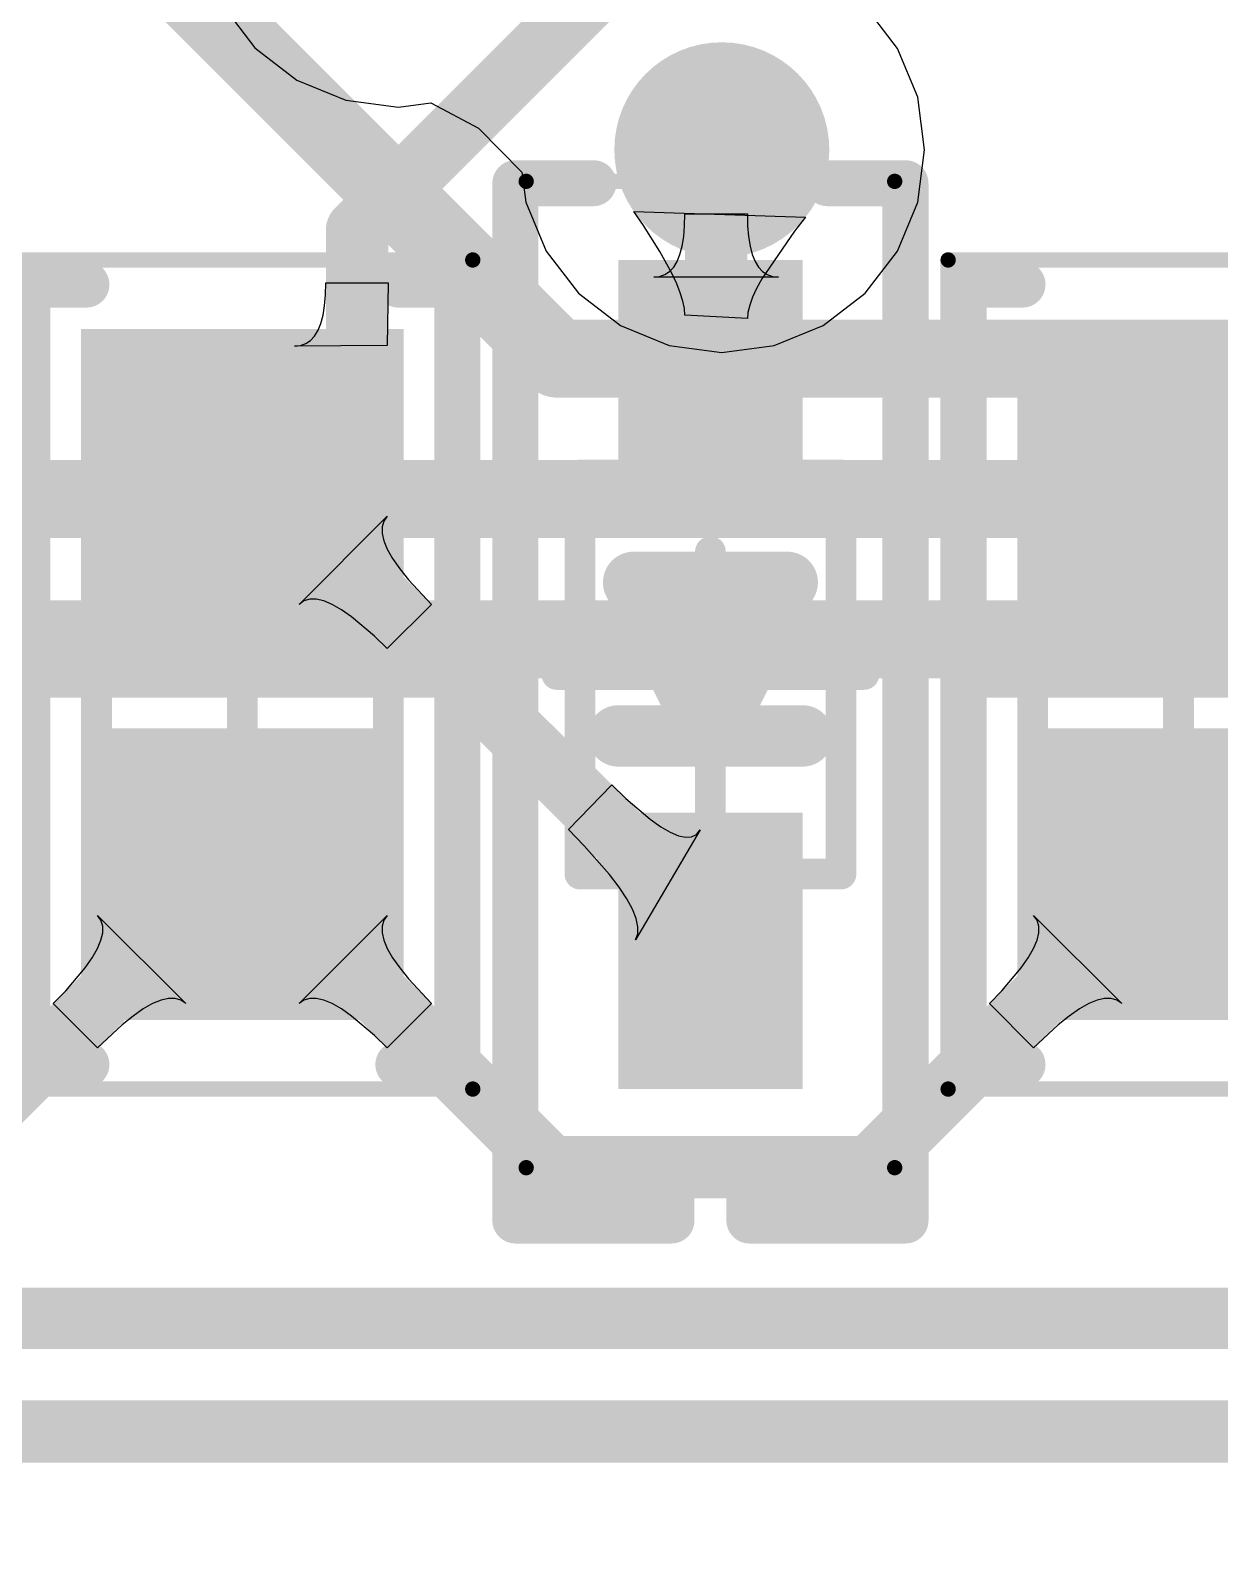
# Model space of a CAD drawing. Header units: inches. Extents: x -0.01 to 3.94, y -0.06 to 4.68.
# Drawn here: x 1.0128 to 1.1652, y 0.5379 to 0.7338 of the extents above; entities that cross this region are included whole.
import ezdxf

# ---------------------------------------------------------------- set-up
doc = ezdxf.new("R2010")
doc.units = ezdxf.units.IN
doc.header["$MEASUREMENT"] = 0
for name, color, linetype in [('Bottom Layer', 5, 'Continuous'), ('Int1 -GND)', 16, 'Continuous'), ('Int2 -PWR)', 76, 'Continuous'), ('Top 3D Body', 56, 'Continuous'), ('Top Courtyard', 56, 'Continuous'), ('Top Layer', 1, 'Continuous'), ('Top Overlay', 2, 'Continuous'), ('Top Paste', 8, 'Continuous'), ('Top Solder', 216, 'Continuous'), ('Via Holes', 16, 'Continuous')]:
    doc.layers.add(name, color=color, linetype=linetype)

# ---------------------------------------------------------------- blocks, each defined once
blk = doc.blocks.new('RES_0603_1608_541')
at = {"layer": 'Top Layer'}
for points in [[(-0.04232, -0.0187), (-0.04232, 0.0187), (-0.00886, 0.0187), (-0.00886, -0.0187)], [(0.00886, -0.0187), (0.00886, 0.0187), (0.04232, 0.0187), (0.04232, -0.0187)]]:
    blk.add_hatch(color=1, dxfattribs=at).paths.add_polyline_path(points)
at = {"layer": 'Top Paste'}
for points in [[(-0.04232, -0.0187), (-0.04232, 0.0187), (-0.00886, 0.0187), (-0.00886, -0.0187)], [(0.00886, -0.0187), (0.00886, 0.0187), (0.04232, 0.0187), (0.04232, -0.0187)]]:
    blk.add_hatch(color=8, dxfattribs=at).paths.add_polyline_path(points)
at = {"layer": 'Top Solder'}
for points in [[(-0.04429, -0.02067), (-0.04429, 0.02067), (-0.00689, 0.02067), (-0.00689, -0.02067)], [(0.00689, -0.02067), (0.00689, 0.02067), (0.04429, 0.02067), (0.04429, -0.02067)]]:
    blk.add_hatch(color=216, dxfattribs=at).paths.add_polyline_path(points)
at = {"layer": 'Top 3D Body'}
for points in [[(0.03445, 0.0187, 0.00394, 0.00394, 0), (-0.03445, 0.0187, 0.00394, 0.00394, 0)], [(-0.03445, -0.0187, 0.00394, 0.00394, 0), (-0.03445, 0.0187, 0.00394, 0.00394, 0)], [(0.03445, -0.0187, 0.00394, 0.00394, 0), (0.03445, 0.0187, 0.00394, 0.00394, 0)], [(0.03445, -0.0187, 0.00394, 0.00394, 0), (-0.03445, -0.0187, 0.00394, 0.00394, 0)]]:
    blk.add_lwpolyline(points, format="xyseb", dxfattribs=at)
for points in [[(-0.03543, 0.0187, 0.00197, 0.00197, 1), (-0.03346, 0.0187, 0.00197, 0.00197, 1)], [(-0.03543, 0.0187, 0.00197, 0.00197, 1), (-0.03346, 0.0187, 0.00197, 0.00197, 1)], [(0.03347, 0.0187, 0.00197, 0.00197, 1), (0.03543, 0.0187, 0.00197, 0.00197, 1)], [(0.03347, 0.0187, 0.00197, 0.00197, 1), (0.03543, 0.0187, 0.00197, 0.00197, 1)], [(-0.03543, -0.0187, 0.00197, 0.00197, 1), (-0.03346, -0.0187, 0.00197, 0.00197, 1)], [(-0.03543, -0.0187, 0.00197, 0.00197, 1), (-0.03346, -0.0187, 0.00197, 0.00197, 1)], [(0.03347, -0.0187, 0.00197, 0.00197, 1), (0.03543, -0.0187, 0.00197, 0.00197, 1)], [(0.03347, -0.0187, 0.00197, 0.00197, 1), (0.03543, -0.0187, 0.00197, 0.00197, 1)]]:
    blk.add_lwpolyline(points, format="xyseb", close=True, dxfattribs=at)
at = {"layer": 'Top Courtyard'}
for points in [[(0.05315, 0.02953, 0.00197, 0.00197, 0), (-0.05315, 0.02953, 0.00197, 0.00197, 0)], [(-0.05315, -0.02953, 0.00197, 0.00197, 0), (-0.05315, 0.02953, 0.00197, 0.00197, 0)], [(0.05315, -0.02953, 0.00197, 0.00197, 0), (0.05315, 0.02953, 0.00197, 0.00197, 0)], [(0, -0.0187, 0.00394, 0.00394, 0), (0, 0.0187, 0.00394, 0.00394, 0)], [(0.0187, 0, 0.00394, 0.00394, 0), (-0.0187, 0, 0.00394, 0.00394, 0)], [(0.05315, -0.02953, 0.00197, 0.00197, 0), (-0.05315, -0.02953, 0.00197, 0.00197, 0)]]:
    blk.add_lwpolyline(points, format="xyseb", dxfattribs=at)
for points in [[(-0.05364, 0.02953, 0.000984, 0.000984, 1), (-0.05266, 0.02953, 0.000984, 0.000984, 1)], [(-0.05364, 0.02953, 0.000984, 0.000984, 1), (-0.05266, 0.02953, 0.000984, 0.000984, 1)], [(0.05266, 0.02953, 0.000984, 0.000984, 1), (0.05364, 0.02953, 0.000984, 0.000984, 1)], [(0.05266, 0.02953, 0.000984, 0.000984, 1), (0.05364, 0.02953, 0.000984, 0.000984, 1)], [(-0.00098, 0.0187, 0.00197, 0.00197, 1), (0.00098, 0.0187, 0.00197, 0.00197, 1)], [(-0.01968, 0, 0.00197, 0.00197, 1), (-0.01772, 0, 0.00197, 0.00197, 1)], [(0.01772, 0, 0.00197, 0.00197, 1), (0.01969, 0, 0.00197, 0.00197, 1)], [(-0.00098, -0.0187, 0.00197, 0.00197, 1), (0.00098, -0.0187, 0.00197, 0.00197, 1)], [(-0.05364, -0.02953, 0.000984, 0.000984, 1), (-0.05266, -0.02953, 0.000984, 0.000984, 1)], [(-0.05364, -0.02953, 0.000984, 0.000984, 1), (-0.05266, -0.02953, 0.000984, 0.000984, 1)], [(0.05266, -0.02953, 0.000984, 0.000984, 1), (0.05364, -0.02953, 0.000984, 0.000984, 1)], [(0.05266, -0.02953, 0.000984, 0.000984, 1), (0.05364, -0.02953, 0.000984, 0.000984, 1)]]:
    blk.add_lwpolyline(points, format="xyseb", close=True, dxfattribs=at)
at = {"layer": 'Top Overlay'}
for points in [[(0.05, 0.02756, 0.00591, 0.00591, 0), (-0.05, 0.02756, 0.00591, 0.00591, 0)], [(-0.05, 0.02, 0.00591, 0.00591, 0), (-0.05, 0.02756, 0.00591, 0.00591, 0)], [(0, -0.02756, 0.00591, 0.00591, 0), (0, 0.02756, 0.00591, 0.00591, 0)], [(0.05, 0.02, 0.00591, 0.00591, 0), (0.05, 0.02756, 0.00591, 0.00591, 0)], [(-0.05, -0.02756, 0.00591, 0.00591, 0), (-0.05, -0.02, 0.00591, 0.00591, 0)], [(0.05, -0.02756, 0.00591, 0.00591, 0), (0.05, -0.02, 0.00591, 0.00591, 0)], [(0.05, -0.02756, 0.00591, 0.00591, 0), (-0.05, -0.02756, 0.00591, 0.00591, 0)]]:
    blk.add_lwpolyline(points, format="xyseb", dxfattribs=at)
for points in [[(-0.05148, 0.02756, 0.00295, 0.00295, 1), (-0.04852, 0.02756, 0.00295, 0.00295, 1)], [(-0.05148, 0.02756, 0.00295, 0.00295, 1), (-0.04852, 0.02756, 0.00295, 0.00295, 1)], [(-0.00148, 0.02756, 0.00295, 0.00295, 1), (0.00148, 0.02756, 0.00295, 0.00295, 1)], [(0.04852, 0.02756, 0.00295, 0.00295, 1), (0.05148, 0.02756, 0.00295, 0.00295, 1)], [(0.04852, 0.02756, 0.00295, 0.00295, 1), (0.05148, 0.02756, 0.00295, 0.00295, 1)], [(-0.05148, 0.02, 0.00295, 0.00295, 1), (-0.04852, 0.02, 0.00295, 0.00295, 1)], [(0.04852, 0.02, 0.00295, 0.00295, 1), (0.05148, 0.02, 0.00295, 0.00295, 1)], [(-0.05148, -0.02, 0.00295, 0.00295, 1), (-0.04852, -0.02, 0.00295, 0.00295, 1)], [(0.04852, -0.02, 0.00295, 0.00295, 1), (0.05148, -0.02, 0.00295, 0.00295, 1)], [(-0.05148, -0.02756, 0.00295, 0.00295, 1), (-0.04852, -0.02756, 0.00295, 0.00295, 1)], [(-0.05148, -0.02756, 0.00295, 0.00295, 1), (-0.04852, -0.02756, 0.00295, 0.00295, 1)], [(-0.00148, -0.02756, 0.00295, 0.00295, 1), (0.00148, -0.02756, 0.00295, 0.00295, 1)], [(0.04852, -0.02756, 0.00295, 0.00295, 1), (0.05148, -0.02756, 0.00295, 0.00295, 1)], [(0.04852, -0.02756, 0.00295, 0.00295, 1), (0.05148, -0.02756, 0.00295, 0.00295, 1)]]:
    blk.add_lwpolyline(points, format="xyseb", close=True, dxfattribs=at)
blk = doc.blocks.new('RES_0603_1608_542')
at = {"layer": 'Top Layer'}
for points in [[(-0.04232, -0.0187), (-0.04232, 0.0187), (-0.00886, 0.0187), (-0.00886, -0.0187)], [(0.00886, -0.0187), (0.00886, 0.0187), (0.04232, 0.0187), (0.04232, -0.0187)]]:
    blk.add_hatch(color=1, dxfattribs=at).paths.add_polyline_path(points)
at = {"layer": 'Top Paste'}
for points in [[(-0.04232, -0.0187), (-0.04232, 0.0187), (-0.00886, 0.0187), (-0.00886, -0.0187)], [(0.00886, -0.0187), (0.00886, 0.0187), (0.04232, 0.0187), (0.04232, -0.0187)]]:
    blk.add_hatch(color=8, dxfattribs=at).paths.add_polyline_path(points)
at = {"layer": 'Top Solder'}
for points in [[(-0.04429, -0.02067), (-0.04429, 0.02067), (-0.00689, 0.02067), (-0.00689, -0.02067)], [(0.00689, -0.02067), (0.00689, 0.02067), (0.04429, 0.02067), (0.04429, -0.02067)]]:
    blk.add_hatch(color=216, dxfattribs=at).paths.add_polyline_path(points)
at = {"layer": 'Top 3D Body'}
for points in [[(0.03445, 0.0187, 0.00394, 0.00394, 0), (-0.03445, 0.0187, 0.00394, 0.00394, 0)], [(-0.03445, -0.0187, 0.00394, 0.00394, 0), (-0.03445, 0.0187, 0.00394, 0.00394, 0)], [(0.03445, -0.0187, 0.00394, 0.00394, 0), (0.03445, 0.0187, 0.00394, 0.00394, 0)], [(0.03445, -0.0187, 0.00394, 0.00394, 0), (-0.03445, -0.0187, 0.00394, 0.00394, 0)]]:
    blk.add_lwpolyline(points, format="xyseb", dxfattribs=at)
for points in [[(-0.03543, 0.0187, 0.00197, 0.00197, 1), (-0.03347, 0.0187, 0.00197, 0.00197, 1)], [(-0.03543, 0.0187, 0.00197, 0.00197, 1), (-0.03347, 0.0187, 0.00197, 0.00197, 1)], [(0.03346, 0.0187, 0.00197, 0.00197, 1), (0.03543, 0.0187, 0.00197, 0.00197, 1)], [(0.03346, 0.0187, 0.00197, 0.00197, 1), (0.03543, 0.0187, 0.00197, 0.00197, 1)], [(-0.03543, -0.0187, 0.00197, 0.00197, 1), (-0.03347, -0.0187, 0.00197, 0.00197, 1)], [(-0.03543, -0.0187, 0.00197, 0.00197, 1), (-0.03347, -0.0187, 0.00197, 0.00197, 1)], [(0.03346, -0.0187, 0.00197, 0.00197, 1), (0.03543, -0.0187, 0.00197, 0.00197, 1)], [(0.03346, -0.0187, 0.00197, 0.00197, 1), (0.03543, -0.0187, 0.00197, 0.00197, 1)]]:
    blk.add_lwpolyline(points, format="xyseb", close=True, dxfattribs=at)
at = {"layer": 'Top Courtyard'}
for points in [[(0.05315, 0.02953, 0.00197, 0.00197, 0), (-0.05315, 0.02953, 0.00197, 0.00197, 0)], [(-0.05315, -0.02953, 0.00197, 0.00197, 0), (-0.05315, 0.02953, 0.00197, 0.00197, 0)], [(0.05315, -0.02953, 0.00197, 0.00197, 0), (0.05315, 0.02953, 0.00197, 0.00197, 0)], [(0, -0.0187, 0.00394, 0.00394, 0), (0, 0.0187, 0.00394, 0.00394, 0)], [(0.0187, 0, 0.00394, 0.00394, 0), (-0.0187, 0, 0.00394, 0.00394, 0)], [(0.05315, -0.02953, 0.00197, 0.00197, 0), (-0.05315, -0.02953, 0.00197, 0.00197, 0)]]:
    blk.add_lwpolyline(points, format="xyseb", dxfattribs=at)
for points in [[(-0.05364, 0.02953, 0.000984, 0.000984, 1), (-0.05266, 0.02953, 0.000984, 0.000984, 1)], [(-0.05364, 0.02953, 0.000984, 0.000984, 1), (-0.05266, 0.02953, 0.000984, 0.000984, 1)], [(0.05266, 0.02953, 0.000984, 0.000984, 1), (0.05364, 0.02953, 0.000984, 0.000984, 1)], [(0.05266, 0.02953, 0.000984, 0.000984, 1), (0.05364, 0.02953, 0.000984, 0.000984, 1)], [(-0.00098, 0.0187, 0.00197, 0.00197, 1), (0.00098, 0.0187, 0.00197, 0.00197, 1)], [(-0.01968, 0, 0.00197, 0.00197, 1), (-0.01772, 0, 0.00197, 0.00197, 1)], [(0.01772, 0, 0.00197, 0.00197, 1), (0.01968, 0, 0.00197, 0.00197, 1)], [(-0.00098, -0.0187, 0.00197, 0.00197, 1), (0.00098, -0.0187, 0.00197, 0.00197, 1)], [(-0.05364, -0.02953, 0.000984, 0.000984, 1), (-0.05266, -0.02953, 0.000984, 0.000984, 1)], [(-0.05364, -0.02953, 0.000984, 0.000984, 1), (-0.05266, -0.02953, 0.000984, 0.000984, 1)], [(0.05266, -0.02953, 0.000984, 0.000984, 1), (0.05364, -0.02953, 0.000984, 0.000984, 1)], [(0.05266, -0.02953, 0.000984, 0.000984, 1), (0.05364, -0.02953, 0.000984, 0.000984, 1)]]:
    blk.add_lwpolyline(points, format="xyseb", close=True, dxfattribs=at)
at = {"layer": 'Top Overlay'}
for points in [[(0.05, 0.02756, 0.00591, 0.00591, 0), (-0.05, 0.02756, 0.00591, 0.00591, 0)], [(-0.05, 0.02, 0.00591, 0.00591, 0), (-0.05, 0.02756, 0.00591, 0.00591, 0)], [(0, -0.02756, 0.00591, 0.00591, 0), (0, 0.02756, 0.00591, 0.00591, 0)], [(0.05, 0.02, 0.00591, 0.00591, 0), (0.05, 0.02756, 0.00591, 0.00591, 0)], [(-0.05, -0.02756, 0.00591, 0.00591, 0), (-0.05, -0.02, 0.00591, 0.00591, 0)], [(0.05, -0.02756, 0.00591, 0.00591, 0), (0.05, -0.02, 0.00591, 0.00591, 0)], [(0.05, -0.02756, 0.00591, 0.00591, 0), (-0.05, -0.02756, 0.00591, 0.00591, 0)]]:
    blk.add_lwpolyline(points, format="xyseb", dxfattribs=at)
for points in [[(-0.05148, 0.02756, 0.00295, 0.00295, 1), (-0.04852, 0.02756, 0.00295, 0.00295, 1)], [(-0.05148, 0.02756, 0.00295, 0.00295, 1), (-0.04852, 0.02756, 0.00295, 0.00295, 1)], [(-0.00148, 0.02756, 0.00295, 0.00295, 1), (0.00148, 0.02756, 0.00295, 0.00295, 1)], [(0.04852, 0.02756, 0.00295, 0.00295, 1), (0.05148, 0.02756, 0.00295, 0.00295, 1)], [(0.04852, 0.02756, 0.00295, 0.00295, 1), (0.05148, 0.02756, 0.00295, 0.00295, 1)], [(-0.05148, 0.02, 0.00295, 0.00295, 1), (-0.04852, 0.02, 0.00295, 0.00295, 1)], [(0.04852, 0.02, 0.00295, 0.00295, 1), (0.05148, 0.02, 0.00295, 0.00295, 1)], [(-0.05148, -0.02, 0.00295, 0.00295, 1), (-0.04852, -0.02, 0.00295, 0.00295, 1)], [(0.04852, -0.02, 0.00295, 0.00295, 1), (0.05148, -0.02, 0.00295, 0.00295, 1)], [(-0.05148, -0.02756, 0.00295, 0.00295, 1), (-0.04852, -0.02756, 0.00295, 0.00295, 1)], [(-0.05148, -0.02756, 0.00295, 0.00295, 1), (-0.04852, -0.02756, 0.00295, 0.00295, 1)], [(-0.00148, -0.02756, 0.00295, 0.00295, 1), (0.00148, -0.02756, 0.00295, 0.00295, 1)], [(0.04852, -0.02756, 0.00295, 0.00295, 1), (0.05148, -0.02756, 0.00295, 0.00295, 1)], [(0.04852, -0.02756, 0.00295, 0.00295, 1), (0.05148, -0.02756, 0.00295, 0.00295, 1)]]:
    blk.add_lwpolyline(points, format="xyseb", close=True, dxfattribs=at)
blk = doc.blocks.new('66D8AC91_DC10_42D3_BF25_693004815827_555')
at = {"layer": 'Top Overlay'}
blk.add_lwpolyline([(-0.625, 0.175, 0.00787, 0.00787, 0), (0.625, 0.175, 0.00787, 0.00787, 0)], format="xyseb", dxfattribs=at)
blk = doc.blocks.new('SOD523F_569')
at = {"layer": 'Top Layer'}
for points in [[(-0.05118, -0.00984), (-0.05118, 0.00984), (-0.01969, 0.00984), (-0.01969, -0.00984)], [(0.01969, -0.00984), (0.01969, 0.00984), (0.05118, 0.00984), (0.05118, -0.00984)]]:
    blk.add_hatch(color=1, dxfattribs=at).paths.add_polyline_path(points)
at = {"layer": 'Top Overlay'}
for points in [[(0.06299, 0.005), (0.07, 0.005), (0.07, 0.025), (0.06299, 0.025)], [(0.06299, -0.02362), (0.07087, -0.02362), (0.07087, -0.005), (0.06299, -0.005)]]:
    blk.add_hatch(color=2, dxfattribs=at).paths.add_polyline_path(points)
at = {"layer": 'Top Paste'}
for points in [[(-0.05118, -0.00984), (-0.05118, 0.00984), (-0.01969, 0.00984), (-0.01969, -0.00984)], [(0.01969, -0.00984), (0.01969, 0.00984), (0.05118, 0.00984), (0.05118, -0.00984)]]:
    blk.add_hatch(color=8, dxfattribs=at).paths.add_polyline_path(points)
at = {"layer": 'Top Solder'}
for points in [[(-0.05315, -0.01181), (-0.05315, 0.01181), (-0.01772, 0.01181), (-0.01772, -0.01181)], [(0.01772, -0.01181), (0.01772, 0.01181), (0.05315, 0.01181), (0.05315, -0.01181)]]:
    blk.add_hatch(color=216, dxfattribs=at).paths.add_polyline_path(points)
at = {"layer": 'Top 3D Body'}
for points in [[(-0.02559, -0.01673, 0.00394, 0.00394, 0), (-0.02559, 0.01673, 0.00394, 0.00394, 0)], [(0.02559, 0.01673, 0.00394, 0.00394, 0), (-0.02559, 0.01673, 0.00394, 0.00394, 0)], [(0.02559, -0.01673, 0.00394, 0.00394, 0), (0.02559, 0.01673, 0.00394, 0.00394, 0)], [(0.02559, -0.01673, 0.00394, 0.00394, 0), (-0.02559, -0.01673, 0.00394, 0.00394, 0)]]:
    blk.add_lwpolyline(points, format="xyseb", dxfattribs=at)
for points in [[(-0.02657, 0.01673, 0.00197, 0.00197, 1), (-0.02461, 0.01673, 0.00197, 0.00197, 1)], [(-0.02657, 0.01673, 0.00197, 0.00197, 1), (-0.02461, 0.01673, 0.00197, 0.00197, 1)], [(0.02461, 0.01673, 0.00197, 0.00197, 1), (0.02657, 0.01673, 0.00197, 0.00197, 1)], [(0.02461, 0.01673, 0.00197, 0.00197, 1), (0.02657, 0.01673, 0.00197, 0.00197, 1)], [(-0.02657, -0.01673, 0.00197, 0.00197, 1), (-0.02461, -0.01673, 0.00197, 0.00197, 1)], [(-0.02657, -0.01673, 0.00197, 0.00197, 1), (-0.02461, -0.01673, 0.00197, 0.00197, 1)], [(0.02461, -0.01673, 0.00197, 0.00197, 1), (0.02657, -0.01673, 0.00197, 0.00197, 1)], [(0.02461, -0.01673, 0.00197, 0.00197, 1), (0.02657, -0.01673, 0.00197, 0.00197, 1)]]:
    blk.add_lwpolyline(points, format="xyseb", close=True, dxfattribs=at)
at = {"layer": 'Top Courtyard'}
for points in [[(-0.06323, -0.02362, 0.00197, 0.00197, 0), (-0.06323, 0.02362, 0.00197, 0.00197, 0)], [(0.06323, 0.02362, 0.00197, 0.00197, 0), (-0.06323, 0.02362, 0.00197, 0.00197, 0)], [(0.06323, -0.02362, 0.00197, 0.00197, 0), (0.06323, 0.02362, 0.00197, 0.00197, 0)], [(0, -0.01969, 0.00394, 0.00394, 0), (0, 0.01968, 0.00394, 0.00394, 0)], [(0.02362, 0, 0.00394, 0.00394, 0), (-0.01575, 0, 0.00394, 0.00394, 0)], [(0.06323, -0.02362, 0.00197, 0.00197, 0), (-0.06323, -0.02362, 0.00197, 0.00197, 0)]]:
    blk.add_lwpolyline(points, format="xyseb", dxfattribs=at)
for points in [[(-0.06372, 0.02362, 0.000984, 0.000984, 1), (-0.06274, 0.02362, 0.000984, 0.000984, 1)], [(-0.06372, 0.02362, 0.000984, 0.000984, 1), (-0.06274, 0.02362, 0.000984, 0.000984, 1)], [(0.06274, 0.02362, 0.000984, 0.000984, 1), (0.06372, 0.02362, 0.000984, 0.000984, 1)], [(0.06274, 0.02362, 0.000984, 0.000984, 1), (0.06372, 0.02362, 0.000984, 0.000984, 1)], [(-0.00098, 0.01968, 0.00197, 0.00197, 1), (0.00098, 0.01968, 0.00197, 0.00197, 1)], [(-0.01673, 0, 0.00197, 0.00197, 1), (-0.01476, 0, 0.00197, 0.00197, 1)], [(0.02264, 0, 0.00197, 0.00197, 1), (0.02461, 0, 0.00197, 0.00197, 1)], [(-0.00098, -0.01969, 0.00197, 0.00197, 1), (0.00098, -0.01969, 0.00197, 0.00197, 1)], [(-0.06372, -0.02362, 0.000984, 0.000984, 1), (-0.06274, -0.02362, 0.000984, 0.000984, 1)], [(-0.06372, -0.02362, 0.000984, 0.000984, 1), (-0.06274, -0.02362, 0.000984, 0.000984, 1)], [(0.06274, -0.02362, 0.000984, 0.000984, 1), (0.06372, -0.02362, 0.000984, 0.000984, 1)], [(0.06274, -0.02362, 0.000984, 0.000984, 1), (0.06372, -0.02362, 0.000984, 0.000984, 1)]]:
    blk.add_lwpolyline(points, format="xyseb", close=True, dxfattribs=at)
at = {"layer": 'Top Overlay'}
for points in [[(0.065, 0.025, 0.00591, 0.00591, 0), (-0.06299, 0.025, 0.00591, 0.00591, 0)], [(-0.06299, 0.015, 0.00591, 0.00591, 0), (-0.06299, 0.025, 0.00591, 0.00591, 0)], [(0.07, 0.025, 0.00591, 0.00591, 0), (0.06299, 0.025, 0.00591, 0.00591, 0)], [(0.06299, 0.005, 0.00591, 0.00591, 0), (0.06299, 0.025, 0.00591, 0.00591, 0)], [(0.07, 0.005, 0.00591, 0.00591, 0), (0.07, 0.025, 0.00591, 0.00591, 0)], [(0.00787, -0.01181, 0.00787, 0.00787, 0), (0.00787, 0.01181, 0.00787, 0.00787, 0)], [(-0.01181, -0.00394, 0.00787, 0.00787, 0), (-0.01181, 0.00984, 0.00787, 0.00787, 0)], [(0.00787, 0, 0.00787, 0.00787, 0), (-0.01181, 0.00984, 0.00787, 0.00787, 0)], [(0.07, 0.005, 0.00591, 0.00591, 0), (0.06299, 0.005, 0.00591, 0.00591, 0)], [(-0.01181, -0.00984, 0.00787, 0.00787, 0), (0.00787, 0, 0.00787, 0.00787, 0)], [(-0.01181, -0.00984, 0.00787, 0.00787, 0), (-0.01181, -0.00394, 0.00787, 0.00787, 0)], [(0.06299, -0.025, 0.00591, 0.00591, 0), (0.06299, -0.005, 0.00591, 0.00591, 0)], [(0.07, -0.005, 0.00591, 0.00591, 0), (0.06299, -0.005, 0.00591, 0.00591, 0)], [(0.07, -0.025, 0.00591, 0.00591, 0), (0.07, -0.005, 0.00591, 0.00591, 0)], [(-0.06299, -0.025, 0.00591, 0.00591, 0), (-0.06299, -0.015, 0.00591, 0.00591, 0)], [(0.065, -0.025, 0.00591, 0.00591, 0), (-0.06299, -0.025, 0.00591, 0.00591, 0)], [(0.07, -0.025, 0.00591, 0.00591, 0), (0.06299, -0.025, 0.00591, 0.00591, 0)]]:
    blk.add_lwpolyline(points, format="xyseb", dxfattribs=at)
for points in [[(-0.06447, 0.025, 0.00295, 0.00295, 1), (-0.06152, 0.025, 0.00295, 0.00295, 1)], [(-0.06447, 0.025, 0.00295, 0.00295, 1), (-0.06152, 0.025, 0.00295, 0.00295, 1)], [(0.06152, 0.025, 0.00295, 0.00295, 1), (0.06447, 0.025, 0.00295, 0.00295, 1)], [(0.06152, 0.025, 0.00295, 0.00295, 1), (0.06447, 0.025, 0.00295, 0.00295, 1)], [(0.06352, 0.025, 0.00295, 0.00295, 1), (0.06648, 0.025, 0.00295, 0.00295, 1)], [(0.06852, 0.025, 0.00295, 0.00295, 1), (0.07148, 0.025, 0.00295, 0.00295, 1)], [(0.06852, 0.025, 0.00295, 0.00295, 1), (0.07148, 0.025, 0.00295, 0.00295, 1)], [(-0.06447, 0.015, 0.00295, 0.00295, 1), (-0.06152, 0.015, 0.00295, 0.00295, 1)], [(0.00591, 0.01181, 0.00394, 0.00394, 1), (0.00984, 0.01181, 0.00394, 0.00394, 1)], [(-0.01378, 0.00984, 0.00394, 0.00394, 1), (-0.00984, 0.00984, 0.00394, 0.00394, 1)], [(-0.01378, 0.00984, 0.00394, 0.00394, 1), (-0.00984, 0.00984, 0.00394, 0.00394, 1)], [(0.06152, 0.005, 0.00295, 0.00295, 1), (0.06447, 0.005, 0.00295, 0.00295, 1)], [(0.06152, 0.005, 0.00295, 0.00295, 1), (0.06447, 0.005, 0.00295, 0.00295, 1)], [(0.06852, 0.005, 0.00295, 0.00295, 1), (0.07148, 0.005, 0.00295, 0.00295, 1)], [(0.06852, 0.005, 0.00295, 0.00295, 1), (0.07148, 0.005, 0.00295, 0.00295, 1)], [(0.00591, 0, 0.00394, 0.00394, 1), (0.00984, 0, 0.00394, 0.00394, 1)], [(0.00591, 0, 0.00394, 0.00394, 1), (0.00984, 0, 0.00394, 0.00394, 1)], [(-0.01378, -0.00394, 0.00394, 0.00394, 1), (-0.00984, -0.00394, 0.00394, 0.00394, 1)], [(-0.01378, -0.00394, 0.00394, 0.00394, 1), (-0.00984, -0.00394, 0.00394, 0.00394, 1)], [(0.06152, -0.005, 0.00295, 0.00295, 1), (0.06447, -0.005, 0.00295, 0.00295, 1)], [(0.06152, -0.005, 0.00295, 0.00295, 1), (0.06447, -0.005, 0.00295, 0.00295, 1)], [(0.06852, -0.005, 0.00295, 0.00295, 1), (0.07148, -0.005, 0.00295, 0.00295, 1)], [(0.06852, -0.005, 0.00295, 0.00295, 1), (0.07148, -0.005, 0.00295, 0.00295, 1)], [(-0.01378, -0.00984, 0.00394, 0.00394, 1), (-0.00984, -0.00984, 0.00394, 0.00394, 1)], [(-0.01378, -0.00984, 0.00394, 0.00394, 1), (-0.00984, -0.00984, 0.00394, 0.00394, 1)], [(0.00591, -0.01181, 0.00394, 0.00394, 1), (0.00984, -0.01181, 0.00394, 0.00394, 1)], [(-0.06447, -0.015, 0.00295, 0.00295, 1), (-0.06152, -0.015, 0.00295, 0.00295, 1)], [(-0.06447, -0.025, 0.00295, 0.00295, 1), (-0.06152, -0.025, 0.00295, 0.00295, 1)], [(-0.06447, -0.025, 0.00295, 0.00295, 1), (-0.06152, -0.025, 0.00295, 0.00295, 1)], [(0.06152, -0.025, 0.00295, 0.00295, 1), (0.06447, -0.025, 0.00295, 0.00295, 1)], [(0.06152, -0.025, 0.00295, 0.00295, 1), (0.06447, -0.025, 0.00295, 0.00295, 1)], [(0.06352, -0.025, 0.00295, 0.00295, 1), (0.06648, -0.025, 0.00295, 0.00295, 1)], [(0.06852, -0.025, 0.00295, 0.00295, 1), (0.07148, -0.025, 0.00295, 0.00295, 1)], [(0.06852, -0.025, 0.00295, 0.00295, 1), (0.07148, -0.025, 0.00295, 0.00295, 1)]]:
    blk.add_lwpolyline(points, format="xyseb", close=True, dxfattribs=at)

msp = doc.modelspace()

# ---------------------------------------------------------------- hatches: boundary and pattern name
at = {"layer": 'Bottom Layer'}
h = msp.add_hatch(color=5, dxfattribs=at)
edge = h.paths.add_edge_path()
edge.add_arc((1.10146, 0.71854), 0.01378, 0, 360)
at = {"layer": 'Int1 -GND)'}
h = msp.add_hatch(color=7, dxfattribs=at)
edge = h.paths.add_edge_path()
edge.add_arc((1.10146, 0.71854), 0.01378, 0, 360)
at = {"layer": 'Int2 -PWR)'}
h = msp.add_hatch(color=7, dxfattribs=at)
edge = h.paths.add_edge_path()
edge.add_arc((1.10146, 0.71854), 0.01378, 0, 360)
at = {"layer": 'Top Layer'}
h = msp.add_hatch(color=1, dxfattribs=at)
edge = h.paths.add_edge_path()
edge.add_arc((1.10146, 0.71854), 0.01378, 0, 360)
at = {"layer": 'Via Holes'}
h = msp.add_hatch(color=7, dxfattribs=at)
edge = h.paths.add_edge_path()
edge.add_arc((1.10146, 0.71854), 0.00689, 0, 360)

# ---------------------------------------------------------------- linework, layer by layer
at = {"layer": 'Bottom Layer'}
for points in [[(1.02535, 0.74678, 0.01, 0.01, 0), (1.08037, 0.69176, 0.01, 0.01, 0)], [(1.08037, 0.69176, 0.01, 0.01, 0), (1.54777, 0.69176, 0.01, 0.01, 0)], [(0.87291, 0.67376, 0.01, 0.01, 0), (2.40163, 0.67376, 0.01, 0.01, 0)], [(0.86545, 0.65576, 0.01, 0.01, 0), (2.45364, 0.65576, 0.01, 0.01, 0)], [(0.94068, 0.55422, 0.008, 0.008, 0), (2.33141, 0.55422, 0.008, 0.008, 0)]]:
    msp.add_lwpolyline(points, format="xyseb", dxfattribs=at)
msp.add_lwpolyline([(1.07787, 0.69176, 0.005, 0.005, 1), (1.08287, 0.69176, 0.005, 0.005, 1)], format="xyseb", close=True, dxfattribs=at)
msp.add_lwpolyline([(1.07787, 0.69176, 0.005, 0.005, 1), (1.08287, 0.69176, 0.005, 0.005, 1)], format="xyseb", close=True, dxfattribs=at)
at = {"layer": 'Int2 -PWR)'}
for p, q in [((1.03748, 0.737), (1.04161, 0.73161)), ((1.12398, 0.73154), (1.11984, 0.73693)), ((1.04161, 0.73161), (1.047, 0.72748)), ((1.12657, 0.72527), (1.12398, 0.73154)), ((1.047, 0.72748), (1.05327, 0.72488)), ((1.05327, 0.72488), (1.06, 0.724)), ((1.12746, 0.71854), (1.12657, 0.72527)), ((1.06, 0.724), (1.06414, 0.72454)), ((1.06414, 0.72454), (1.07028, 0.72129)), ((1.07028, 0.72129), (1.07583, 0.71567)), ((1.12657, 0.71181), (1.12746, 0.71854)), ((1.07583, 0.71567), (1.07634, 0.71181)), ((1.07634, 0.71181), (1.07894, 0.70554)), ((1.12398, 0.70554), (1.12657, 0.71181)), ((1.07894, 0.70554), (1.08307, 0.70016)), ((1.11984, 0.70016), (1.12398, 0.70554)), ((1.08307, 0.70016), (1.08846, 0.69602)), ((1.11446, 0.69602), (1.11984, 0.70016)), ((1.08846, 0.69602), (1.09473, 0.69343)), ((1.10819, 0.69343), (1.11446, 0.69602)), ((1.09473, 0.69343), (1.10146, 0.69254)), ((1.10146, 0.69254), (1.10819, 0.69343))]:
    msp.add_line(p, q, dxfattribs=at)
at = {"layer": 'Top Layer'}
for p, q in [((1.09142, 0.70882), (1.09017, 0.71064)), ((1.09017, 0.71064), (1.1122, 0.70991)), ((1.09669, 0.70878), (1.09673, 0.71032)), ((1.09673, 0.71032), (1.10473, 0.71032)), ((1.10473, 0.71032), (1.10477, 0.70878)), ((1.1122, 0.70991), (1.11078, 0.70811)), ((1.09352, 0.70551), (1.09142, 0.70882)), ((1.09637, 0.70618), (1.09657, 0.7074)), ((1.09657, 0.7074), (1.09669, 0.70878)), ((1.10477, 0.70878), (1.10489, 0.7074)), ((1.10489, 0.7074), (1.10509, 0.70618)), ((1.11078, 0.70811), (1.1066, 0.70201)), ((1.09509, 0.70263), (1.09352, 0.70551)), ((1.09609, 0.70512), (1.09637, 0.70618)), ((1.10509, 0.70618), (1.10537, 0.70512)), ((1.09477, 0.70293), (1.09529, 0.7035)), ((1.09529, 0.7035), (1.09573, 0.70423)), ((1.09573, 0.70423), (1.09609, 0.70512)), ((1.10537, 0.70512), (1.10573, 0.70423)), ((1.10573, 0.70423), (1.10617, 0.7035)), ((1.10617, 0.7035), (1.10669, 0.70293)), ((1.05066, 0.69993), (1.0507, 0.70146)), ((1.0507, 0.70146), (1.0587, 0.70146)), ((1.0587, 0.70146), (1.05858, 0.69346)), ((1.09273, 0.7022), (1.09349, 0.70228)), ((1.10873, 0.7022), (1.09273, 0.7022)), ((1.09349, 0.70228), (1.09417, 0.70253)), ((1.09417, 0.70253), (1.09477, 0.70293)), ((1.09568, 0.70135), (1.09509, 0.70263)), ((1.09614, 0.70019), (1.09568, 0.70135)), ((1.1066, 0.70201), (1.10592, 0.70076)), ((1.10669, 0.70293), (1.10729, 0.70253)), ((1.10729, 0.70253), (1.10797, 0.70228)), ((1.10797, 0.70228), (1.10873, 0.7022)), ((1.05054, 0.69855), (1.05066, 0.69993)), ((1.09647, 0.69913), (1.09614, 0.70019)), ((1.1054, 0.69963), (1.10503, 0.6986)), ((1.10592, 0.70076), (1.1054, 0.69963)), ((1.05034, 0.69734), (1.05054, 0.69855)), ((1.09666, 0.69817), (1.09647, 0.69913)), ((1.09673, 0.69733), (1.09666, 0.69817)), ((1.1048, 0.69769), (1.10473, 0.69689)), ((1.10503, 0.6986), (1.1048, 0.69769)), ((1.0497, 0.69539), (1.05006, 0.69628)), ((1.05006, 0.69628), (1.05034, 0.69734)), ((1.10473, 0.69689), (1.09673, 0.69733)), ((1.04746, 0.69343), (1.04814, 0.69368)), ((1.04814, 0.69368), (1.04874, 0.69409)), ((1.04874, 0.69409), (1.04926, 0.69466)), ((1.04926, 0.69466), (1.0497, 0.69539)), ((1.05858, 0.69346), (1.0467, 0.69334)), ((1.0467, 0.69334), (1.04746, 0.69343)), ((1.04727, 0.66024), (1.05858, 0.67155)), ((1.05813, 0.67093), (1.0579, 0.67019)), ((1.0579, 0.67019), (1.0579, 0.66934)), ((1.05858, 0.67155), (1.05813, 0.67093)), ((1.0579, 0.66934), (1.05813, 0.66838)), ((1.05813, 0.66838), (1.05858, 0.66731)), ((1.05858, 0.66731), (1.05926, 0.66612)), ((1.05926, 0.66612), (1.06017, 0.66482)), ((1.06017, 0.66482), (1.0613, 0.66341)), ((1.0613, 0.66341), (1.06424, 0.66024)), ((1.04789, 0.66069), (1.04727, 0.66024)), ((1.04863, 0.66092), (1.04789, 0.66069)), ((1.04947, 0.66092), (1.04863, 0.66092)), ((1.05044, 0.66069), (1.04947, 0.66092)), ((1.05151, 0.66024), (1.05044, 0.66069)), ((1.0527, 0.65956), (1.05151, 0.66024)), ((1.06424, 0.66024), (1.05858, 0.65458)), ((1.054, 0.65865), (1.0527, 0.65956)), ((1.05694, 0.65616), (1.054, 0.65865)), ((1.05858, 0.65458), (1.05694, 0.65616)), ((1.08179, 0.63137), (1.08737, 0.63711)), ((1.08737, 0.63711), (1.08915, 0.63538)), ((1.08915, 0.63538), (1.09228, 0.6327)), ((1.0838, 0.62931), (1.08179, 0.63137)), ((1.09868, 0.63133), (1.0904, 0.61723)), ((1.09228, 0.6327), (1.09362, 0.63174)), ((1.09362, 0.63174), (1.09483, 0.63103)), ((1.09483, 0.63103), (1.09589, 0.63058)), ((1.0982, 0.63076), (1.09868, 0.63133)), ((1.08704, 0.62562), (1.0838, 0.62931)), ((1.09589, 0.63058), (1.0968, 0.63039)), ((1.0968, 0.63039), (1.09757, 0.63045)), ((1.09757, 0.63045), (1.0982, 0.63076)), ((1.08828, 0.62399), (1.08704, 0.62562)), ((1.08927, 0.62251), (1.08828, 0.62399)), ((1.09, 0.62117), (1.08927, 0.62251)), ((1.09048, 0.61997), (1.09, 0.62117)), ((1.02187, 0.61975), (1.02142, 0.62037)), ((1.02142, 0.62037), (1.03273, 0.60906)), ((1.0221, 0.61901), (1.02187, 0.61975)), ((1.04727, 0.60906), (1.05858, 0.62037)), ((1.05813, 0.61975), (1.0579, 0.61901)), ((1.05858, 0.62037), (1.05813, 0.61975)), ((1.09071, 0.61891), (1.09048, 0.61997)), ((1.14187, 0.61975), (1.14142, 0.62037)), ((1.14142, 0.62037), (1.15273, 0.60906)), ((1.1421, 0.61901), (1.14187, 0.61975)), ((1.02142, 0.61613), (1.02187, 0.6172)), ((1.02187, 0.6172), (1.0221, 0.61816)), ((1.0221, 0.61816), (1.0221, 0.61901)), ((1.0579, 0.61901), (1.0579, 0.61816)), ((1.0579, 0.61816), (1.05813, 0.6172)), ((1.05813, 0.6172), (1.05858, 0.61613)), ((1.0904, 0.61723), (1.09068, 0.618)), ((1.09068, 0.618), (1.09071, 0.61891)), ((1.14142, 0.61613), (1.14187, 0.6172)), ((1.14187, 0.6172), (1.1421, 0.61816)), ((1.1421, 0.61816), (1.1421, 0.61901)), ((1.02074, 0.61494), (1.02142, 0.61613)), ((1.05858, 0.61613), (1.05926, 0.61494)), ((1.14074, 0.61494), (1.14142, 0.61613)), ((1.01735, 0.6107), (1.01984, 0.61364)), ((1.01984, 0.61364), (1.02074, 0.61494)), ((1.05926, 0.61494), (1.06017, 0.61364)), ((1.06017, 0.61364), (1.0613, 0.61223)), ((1.13735, 0.6107), (1.13984, 0.61364)), ((1.13984, 0.61364), (1.14074, 0.61494)), ((1.0613, 0.61223), (1.06424, 0.60906)), ((1.01576, 0.60906), (1.01735, 0.6107)), ((1.02957, 0.60951), (1.02849, 0.60906)), ((1.03053, 0.60974), (1.02957, 0.60951)), ((1.03138, 0.60974), (1.03053, 0.60974)), ((1.03211, 0.60951), (1.03138, 0.60974)), ((1.03273, 0.60906), (1.03211, 0.60951)), ((1.04789, 0.60951), (1.04727, 0.60906)), ((1.04863, 0.60974), (1.04789, 0.60951)), ((1.04947, 0.60974), (1.04863, 0.60974)), ((1.05044, 0.60951), (1.04947, 0.60974)), ((1.05151, 0.60906), (1.05044, 0.60951)), ((1.13576, 0.60906), (1.13735, 0.6107)), ((1.14957, 0.60951), (1.14849, 0.60906)), ((1.15053, 0.60973), (1.14957, 0.60951)), ((1.15138, 0.60973), (1.15053, 0.60973)), ((1.15211, 0.60951), (1.15138, 0.60973)), ((1.15273, 0.60906), (1.15211, 0.60951)), ((1.02142, 0.6034), (1.01576, 0.60906)), ((1.026, 0.60747), (1.02459, 0.60634)), ((1.0273, 0.60838), (1.026, 0.60747)), ((1.02849, 0.60906), (1.0273, 0.60838)), ((1.0527, 0.60838), (1.05151, 0.60906)), ((1.054, 0.60747), (1.0527, 0.60838)), ((1.05694, 0.60498), (1.054, 0.60747)), ((1.06424, 0.60906), (1.05858, 0.6034)), ((1.14142, 0.6034), (1.13576, 0.60906)), ((1.146, 0.60747), (1.14459, 0.60634)), ((1.1473, 0.60838), (1.146, 0.60747)), ((1.14849, 0.60906), (1.1473, 0.60838)), ((1.02459, 0.60634), (1.02142, 0.6034)), ((1.14459, 0.60634), (1.14142, 0.6034)), ((1.05858, 0.6034), (1.05694, 0.60498))]:
    msp.add_line(p, q, dxfattribs=at)
for points in [[(1.0547, 0.70824, 0.008, 0.008, 0), (1.08578, 0.73932, 0.008, 0.008, 0)], [(1.10073, 0.71781, 0.008, 0.008, 0), (1.10146, 0.71854, 0.008, 0.008, 0)], [(1.10073, 0.68742, 0.008, 0.008, 0), (1.10073, 0.71781, 0.008, 0.008, 0)], [(1.0547, 0.68958, 0.008, 0.008, 0), (1.0547, 0.70824, 0.008, 0.008, 0)], [(1.04197, 0.67685, 0.008, 0.008, 0), (1.0547, 0.68958, 0.008, 0.008, 0)], [(1.1, 0.68669, 0.008, 0.008, 0), (1.10073, 0.68742, 0.008, 0.008, 0)], [(1.04, 0.67685, 0.008, 0.008, 0), (1.04197, 0.67685, 0.008, 0.008, 0)], [(1.04197, 0.67685, 0.008, 0.008, 0), (1.09125, 0.62757, 0.008, 0.008, 0)], [(1.16, 0.67685, 0.008, 0.008, 0), (1.21416, 0.67685, 0.008, 0.008, 0)], [(1.09125, 0.62757, 0.008, 0.008, 0), (1.09416, 0.62757, 0.008, 0.008, 0)], [(1.09416, 0.62757, 0.008, 0.008, 0), (1.1, 0.62173, 0.008, 0.008, 0)], [(0.91831, 0.50594, 0.008, 0.008, 0), (1.03803, 0.62567, 0.008, 0.008, 0)], [(1.03803, 0.62567, 0.008, 0.008, 0), (1.04197, 0.62567, 0.008, 0.008, 0)], [(1.04197, 0.62567, 0.008, 0.008, 0), (1.07956, 0.58808, 0.008, 0.008, 0)], [(1.12044, 0.58808, 0.008, 0.008, 0), (1.15803, 0.62567, 0.008, 0.008, 0)], [(1.15803, 0.62567, 0.008, 0.008, 0), (1.16, 0.62567, 0.008, 0.008, 0)], [(1.1, 0.61583, 0.008, 0.008, 0), (1.1, 0.62173, 0.008, 0.008, 0)], [(1.07956, 0.58808, 0.008, 0.008, 0), (1.12044, 0.58808, 0.008, 0.008, 0)]]:
    msp.add_lwpolyline(points, format="xyseb", dxfattribs=at)
for points in [[(1.09873, 0.71781, 0.004, 0.004, 1), (1.10273, 0.71781, 0.004, 0.004, 1)], [(1.09873, 0.71781, 0.004, 0.004, 1), (1.10273, 0.71781, 0.004, 0.004, 1)], [(1.09946, 0.71854, 0.004, 0.004, 1), (1.10346, 0.71854, 0.004, 0.004, 1)], [(1.0527, 0.70824, 0.004, 0.004, 1), (1.0567, 0.70824, 0.004, 0.004, 1)], [(1.0527, 0.70824, 0.004, 0.004, 1), (1.0567, 0.70824, 0.004, 0.004, 1)], [(1.0527, 0.68958, 0.004, 0.004, 1), (1.0567, 0.68958, 0.004, 0.004, 1)], [(1.0527, 0.68958, 0.004, 0.004, 1), (1.0567, 0.68958, 0.004, 0.004, 1)], [(1.098, 0.68669, 0.004, 0.004, 1), (1.102, 0.68669, 0.004, 0.004, 1)], [(1.09873, 0.68742, 0.004, 0.004, 1), (1.10273, 0.68742, 0.004, 0.004, 1)], [(1.09873, 0.68742, 0.004, 0.004, 1), (1.10273, 0.68742, 0.004, 0.004, 1)], [(1.038, 0.67685, 0.004, 0.004, 1), (1.042, 0.67685, 0.004, 0.004, 1)], [(1.03997, 0.67685, 0.004, 0.004, 1), (1.04397, 0.67685, 0.004, 0.004, 1)], [(1.03997, 0.67685, 0.004, 0.004, 1), (1.04397, 0.67685, 0.004, 0.004, 1)], [(1.03997, 0.67685, 0.004, 0.004, 1), (1.04397, 0.67685, 0.004, 0.004, 1)], [(1.158, 0.67685, 0.004, 0.004, 1), (1.162, 0.67685, 0.004, 0.004, 1)], [(1.08925, 0.62757, 0.004, 0.004, 1), (1.09325, 0.62757, 0.004, 0.004, 1)], [(1.08925, 0.62757, 0.004, 0.004, 1), (1.09325, 0.62757, 0.004, 0.004, 1)], [(1.09216, 0.62757, 0.004, 0.004, 1), (1.09616, 0.62757, 0.004, 0.004, 1)], [(1.09216, 0.62757, 0.004, 0.004, 1), (1.09616, 0.62757, 0.004, 0.004, 1)], [(1.03603, 0.62567, 0.004, 0.004, 1), (1.04003, 0.62567, 0.004, 0.004, 1)], [(1.03603, 0.62567, 0.004, 0.004, 1), (1.04003, 0.62567, 0.004, 0.004, 1)], [(1.03997, 0.62567, 0.004, 0.004, 1), (1.04397, 0.62567, 0.004, 0.004, 1)], [(1.03997, 0.62567, 0.004, 0.004, 1), (1.04397, 0.62567, 0.004, 0.004, 1)], [(1.15603, 0.62567, 0.004, 0.004, 1), (1.16003, 0.62567, 0.004, 0.004, 1)], [(1.15603, 0.62567, 0.004, 0.004, 1), (1.16003, 0.62567, 0.004, 0.004, 1)], [(1.158, 0.62567, 0.004, 0.004, 1), (1.162, 0.62567, 0.004, 0.004, 1)], [(1.098, 0.62173, 0.004, 0.004, 1), (1.102, 0.62173, 0.004, 0.004, 1)], [(1.098, 0.62173, 0.004, 0.004, 1), (1.102, 0.62173, 0.004, 0.004, 1)], [(1.098, 0.61583, 0.004, 0.004, 1), (1.102, 0.61583, 0.004, 0.004, 1)], [(1.07756, 0.58808, 0.004, 0.004, 1), (1.08156, 0.58808, 0.004, 0.004, 1)], [(1.07756, 0.58808, 0.004, 0.004, 1), (1.08156, 0.58808, 0.004, 0.004, 1)], [(1.11844, 0.58808, 0.004, 0.004, 1), (1.12244, 0.58808, 0.004, 0.004, 1)], [(1.11844, 0.58808, 0.004, 0.004, 1), (1.12244, 0.58808, 0.004, 0.004, 1)]]:
    msp.add_lwpolyline(points, format="xyseb", close=True, dxfattribs=at)

# ---------------------------------------------------------------- block references
for name, p, rotation in [('SOD523F_569', (1.1, 0.65126), 270), ('RES_0603_1608_542', (1.04, 0.65126), 270), ('RES_0603_1608_541', (1.16, 0.65126), 270), ('66D8AC91_DC10_42D3_BF25_693004815827_555', (0.74803, 0.3937), 360)]:
    msp.add_blockref(name, p, dxfattribs=dict(rotation=rotation))

doc.saveas('drawing.dxf')
